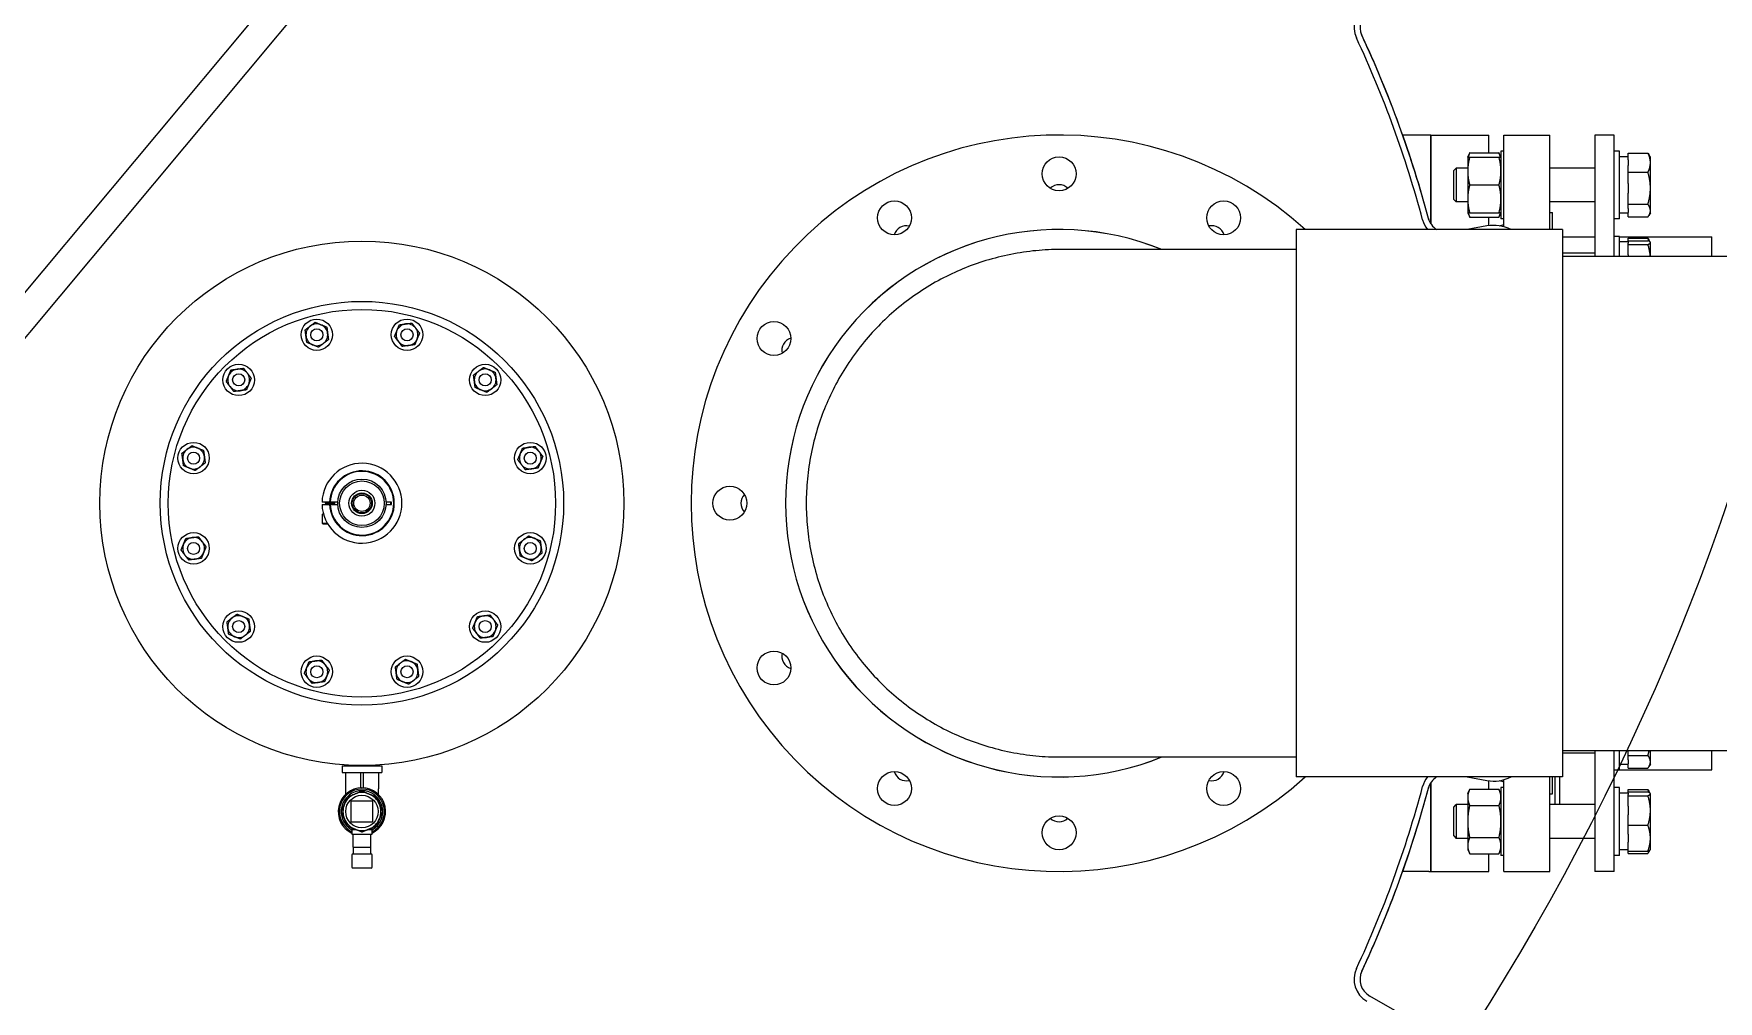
# Model space of a CAD drawing. Header units: inches. Extents: x 20 to 536, y 6 to 344.
# Drawn here: x 104.54 to 148.03, y 233.08 to 258.05 of the extents above; entities that cross this region are included whole.
import ezdxf

# ---------------------------------------------------------------- set-up
doc = ezdxf.new("R2010")
doc.units = ezdxf.units.IN
doc.header["$LTSCALE"] = 16
doc.header["$MEASUREMENT"] = 0
doc.layers.add('Visible', color=7, linetype='Continuous', lineweight=18)

msp = doc.modelspace()

# ---------------------------------------------------------------- linework, layer by layer
at = {"layer": 'Visible', "linetype": 'Continuous', "lineweight": 18}
for p, q in [((97.71818, 243.48221), (112.78875, 261.51351)), ((113.36422, 261.03254), (98.29365, 243.00123)), ((140.61254, 255.43245), (139.88401, 255.43245)), ((140.61254, 253.13866), (140.61254, 255.43245)), ((140.61254, 255.43245), (142.11254, 255.43245)), ((140.61254, 255.43245), (140.61254, 253.13866)), ((142.11254, 254.97305), (142.11254, 255.43245)), ((141.56291, 254.86182), (141.61478, 254.97305)), ((141.61478, 254.97305), (142.37005, 254.97305)), ((142.42191, 254.86182), (142.37005, 254.97305)), ((142.42191, 255.01782), (142.42191, 253.26782)), ((142.49754, 255.01782), (142.42191, 255.01782)), ((145.48316, 255.01782), (145.34254, 255.01782)), ((145.48316, 253.26782), (145.48316, 255.01782)), ((145.70216, 254.7941), (145.70216, 254.96722)), ((145.70216, 254.96722), (146.21609, 254.96722)), ((146.28029, 254.86157), (146.24318, 254.92583)), ((141.20216, 254.51417), (141.26832, 254.58032)), ((141.20216, 253.77147), (141.20216, 254.51417)), ((141.26832, 254.58032), (141.26832, 253.70532)), ((141.56291, 254.58032), (141.26832, 254.58032)), ((141.56291, 254.86182), (141.56291, 254.50232)), ((141.56291, 254.50232), (141.56291, 253.78332)), ((141.61478, 254.86182), (142.37005, 254.86182)), ((144.84254, 254.58032), (143.68754, 254.58032)), ((145.70216, 254.87232), (145.48316, 254.87232)), ((145.70216, 254.7941), (145.70216, 254.64522)), ((145.70216, 254.4721), (145.70216, 254.64522)), ((145.70216, 254.18384), (145.70216, 254.4721)), ((145.70216, 254.4721), (146.21609, 254.4721)), ((146.28029, 254.71966), (146.28029, 254.86157)), ((146.28029, 254.0599), (146.28029, 254.71966)), ((141.61478, 254.14282), (142.37005, 254.14282)), ((145.70216, 254.18384), (145.70216, 253.93596)), ((146.28029, 253.48306), (146.28029, 254.0599)), ((141.20216, 253.77147), (141.26832, 253.70532)), ((141.56291, 253.70532), (141.26832, 253.70532)), ((141.56291, 253.78332), (141.56291, 253.42382)), ((144.84254, 253.70532), (143.68754, 253.70532)), ((145.70216, 253.6477), (145.70216, 253.93596)), ((145.70216, 253.53256), (145.70216, 253.6477)), ((145.70216, 253.6477), (146.21609, 253.6477)), ((141.56291, 253.42382), (141.61478, 253.31259)), ((141.61478, 253.42382), (142.37005, 253.42382)), ((141.61478, 253.31259), (142.37005, 253.31259)), ((142.11254, 253.09299), (142.11254, 253.31259)), ((142.42191, 253.42382), (142.37005, 253.31259)), ((142.49754, 253.26782), (142.42191, 253.26782)), ((145.48316, 253.26782), (145.34254, 253.26782)), ((145.70216, 253.41332), (145.48316, 253.41332)), ((145.70216, 253.53256), (145.70216, 253.43356)), ((145.70216, 253.31842), (145.70216, 253.43356)), ((145.70216, 253.31842), (146.21609, 253.31842)), ((146.28029, 253.42407), (146.24318, 253.35981)), ((146.28029, 253.42407), (146.28029, 253.48306)), ((137.13554, 252.99445), (137.13554, 238.87045)), ((144.01254, 252.99445), (137.13554, 252.99445)), ((142.06003, 253.08516), (141.54559, 252.99445)), ((144.01254, 252.99445), (144.01254, 238.87045)), ((144.01254, 252.80745), (144.84254, 252.80745)), ((145.48316, 252.81786), (145.34254, 252.81786)), ((145.48316, 252.30745), (145.48316, 252.81786)), ((145.48316, 252.80745), (147.86254, 252.80745)), ((145.70216, 252.70468), (145.70216, 252.76726)), ((145.70216, 252.76726), (146.21609, 252.76726)), ((146.2775, 252.66644), (146.24318, 252.72587)), ((147.86254, 252.30745), (147.86254, 252.80745)), ((137.13554, 252.47845), (131.04728, 252.47845)), ((144.01254, 252.30745), (159.76254, 252.30745)), ((145.70216, 252.67236), (145.48316, 252.67236)), ((145.70216, 252.67236), (145.70216, 252.64241)), ((145.70216, 252.34255), (145.70216, 252.30745)), ((112.00676, 245.96339), (111.98175, 245.96339)), ((111.98175, 245.90151), (112.00676, 245.90151)), ((112.17748, 245.96339), (112.00676, 245.96339)), ((112.00676, 245.90151), (112.17748, 245.90151)), ((112.1925, 245.96339), (112.17748, 245.96339)), ((112.17748, 245.90151), (112.1925, 245.90151)), ((112.3883, 245.96339), (112.1925, 245.96339)), ((112.1925, 245.90151), (112.3883, 245.90151)), ((113.77295, 245.96339), (113.63677, 245.96339)), ((113.63677, 245.90151), (113.77295, 245.90151)), ((113.77295, 245.90151), (113.77295, 245.96339)), ((131.04728, 239.38645), (137.13554, 239.38645)), ((144.01254, 239.55745), (159.76254, 239.55745)), ((144.84254, 239.48454), (144.01254, 239.48454)), ((145.48316, 239.04704), (145.48316, 239.55745)), ((145.70216, 239.42692), (145.70216, 239.55745)), ((145.70216, 239.31179), (145.70216, 239.42692)), ((145.70216, 239.42692), (146.21609, 239.42692)), ((145.70216, 239.31179), (145.70216, 239.21278)), ((146.28029, 239.26228), (146.28029, 239.55745)), ((146.28029, 239.20329), (146.28029, 239.26228)), ((147.86254, 239.05745), (147.86254, 239.55745)), ((112.49994, 239.15969), (113.52514, 239.15969)), ((112.49994, 239.15969), (112.49994, 238.98883)), ((112.49994, 238.98883), (112.97317, 238.98883)), ((112.58537, 238.98883), (112.58537, 238.56914)), ((112.59601, 239.15969), (112.59538, 239.18008)), ((112.97317, 238.99034), (112.97317, 238.58983)), ((113.05191, 238.58983), (113.05191, 238.99034)), ((113.05191, 238.98883), (113.52514, 238.98883)), ((113.42906, 239.15969), (113.4297, 239.18008)), ((113.4397, 238.98883), (113.4397, 238.56914)), ((113.52514, 239.15969), (113.52514, 238.98883)), ((144.01254, 238.87045), (137.13554, 238.87045)), ((141.54559, 238.87045), (142.06003, 238.77974)), ((143.81254, 238.87045), (143.81254, 238.15958)), ((143.94254, 238.15958), (143.94254, 238.87045)), ((143.94254, 238.15958), (143.94254, 238.87045)), ((145.48316, 239.04704), (145.34254, 239.04704)), ((145.70216, 239.19254), (145.48316, 239.19254)), ((145.48316, 239.05745), (147.86254, 239.05745)), ((145.70216, 239.09764), (145.70216, 239.21278)), ((145.70216, 239.09764), (146.21609, 239.09764)), ((146.28029, 239.20329), (146.24318, 239.13903)), ((112.58537, 238.56914), (112.58537, 238.41755)), ((113.4397, 238.41755), (113.4397, 238.56914)), ((140.61254, 236.43245), (140.61254, 238.72624)), ((140.61254, 238.72624), (140.61254, 236.43574)), ((141.56291, 238.44108), (141.61478, 238.55231)), ((141.56291, 238.44108), (141.56291, 238.34475)), ((141.61478, 238.55231), (142.37005, 238.55231)), ((142.11254, 238.55231), (142.11254, 238.77191)), ((142.42191, 238.44108), (142.37005, 238.55231)), ((142.42191, 238.59708), (142.42191, 236.84708)), ((142.49754, 238.59708), (142.42191, 238.59708)), ((145.48316, 238.59708), (145.34254, 238.59708)), ((145.48316, 236.84708), (145.48316, 238.59708)), ((145.70216, 238.45158), (145.63841, 238.45158)), ((145.70216, 238.48391), (145.70216, 238.54648)), ((145.70216, 238.54648), (146.21609, 238.54648)), ((145.70216, 238.45158), (145.70216, 238.48391)), ((145.70216, 238.48391), (146.21609, 238.48391)), ((145.70216, 238.45158), (145.70216, 238.42164)), ((145.70216, 238.38816), (145.70216, 238.42164)), ((145.70216, 238.12178), (145.70216, 238.38816)), ((145.70216, 238.38816), (146.21609, 238.38816)), ((146.2775, 238.44566), (146.24318, 238.50509)), ((146.28029, 238.44083), (146.2775, 238.44566)), ((146.28029, 238.43603), (146.28029, 238.44083)), ((146.28029, 238.00724), (146.28029, 238.43603)), ((112.73695, 237.703), (112.73695, 238.25418)), ((112.73695, 238.25418), (113.28813, 238.25418)), ((113.28813, 238.25418), (113.28813, 237.703)), ((141.20216, 238.09343), (141.26832, 238.15958)), ((141.20216, 237.35073), (141.20216, 238.09343)), ((141.26832, 238.15958), (141.26832, 237.28458)), ((141.56291, 238.15958), (141.26832, 238.15958)), ((141.56291, 238.34475), (141.56291, 237.72208)), ((141.61478, 238.1372), (142.37005, 238.1372)), ((144.84254, 238.15958), (143.68754, 238.15958)), ((145.70216, 238.12178), (145.70216, 237.89271)), ((146.28029, 237.29329), (146.28029, 238.00724)), ((113.28813, 237.703), (112.73695, 237.703)), ((112.75241, 237.55597), (112.75241, 237.51309)), ((112.75241, 237.51309), (112.75241, 237.39672)), ((112.75241, 237.51309), (112.85592, 237.51309)), ((113.16915, 237.51309), (113.27267, 237.51309)), ((113.27267, 237.51309), (113.27267, 237.55597)), ((113.27267, 237.39672), (113.27267, 237.51309)), ((141.56291, 237.72208), (141.56291, 237.09941)), ((145.70216, 237.62633), (145.70216, 237.89271)), ((145.70216, 237.39343), (145.70216, 237.62633)), ((145.70216, 237.62633), (146.21609, 237.62633)), ((112.75241, 237.39672), (113.27267, 237.39672)), ((112.78634, 237.06418), (112.78634, 237.39672)), ((112.78634, 237.06418), (113.23874, 237.06418)), ((112.78634, 237.06418), (112.78634, 236.88349)), ((113.23874, 237.06418), (113.23874, 237.39672)), ((113.23874, 236.88349), (113.23874, 237.06418)), ((141.20216, 237.35073), (141.26832, 237.28458)), ((141.56291, 237.28458), (141.26832, 237.28458)), ((141.56291, 237.09941), (141.56291, 237.00308)), ((141.61478, 237.30697), (142.37005, 237.30697)), ((144.84254, 237.28458), (143.68754, 237.28458)), ((145.70216, 237.39343), (145.70216, 237.19315)), ((145.70216, 236.96026), (145.70216, 237.19315)), ((146.28029, 237.00333), (146.28029, 237.29329)), ((112.75241, 236.86261), (112.75241, 236.62232)), ((112.75241, 236.62232), (112.75241, 236.54044)), ((113.25179, 236.88349), (112.77329, 236.88349)), ((113.27267, 236.62232), (113.27267, 236.86261)), ((113.27267, 236.54044), (113.27267, 236.62232)), ((141.56291, 237.00308), (141.61478, 236.89185)), ((141.61478, 236.89185), (142.37005, 236.89185)), ((142.11254, 236.43245), (142.11254, 236.89185)), ((142.42191, 237.00308), (142.37005, 236.89185)), ((142.49754, 236.84708), (142.42191, 236.84708)), ((145.48316, 236.84708), (145.34254, 236.84708)), ((145.70216, 236.99258), (145.48316, 236.99258)), ((145.70216, 236.89768), (145.70216, 236.96026)), ((145.70216, 236.96026), (146.21609, 236.96026)), ((145.70216, 236.89768), (146.21609, 236.89768)), ((146.2775, 236.9985), (146.24318, 236.93907)), ((146.28029, 237.00333), (146.2775, 236.9985)), ((113.25179, 236.51956), (112.77329, 236.51956)), ((140.56254, 236.43245), (139.88401, 236.43245)), ((140.56254, 236.43574), (140.56254, 236.43245)), ((140.56254, 236.43574), (140.61254, 236.43574)), ((140.61254, 236.43245), (142.11254, 236.43245)), ((139.86188, 232.74038), (139.03378, 233.21848))]:
    msp.add_line(p, q, dxfattribs=at)
at = {"layer": 'Visible'}
for p, q in [((142.49754, 253.06492), (142.49754, 255.43245)), ((142.49754, 255.43245), (143.68754, 255.43245)), ((143.68754, 252.99445), (143.68754, 255.43245)), ((144.84254, 255.43245), (144.84254, 252.30745)), ((145.34254, 255.43245), (144.84254, 255.43245)), ((145.34254, 252.30745), (145.34254, 255.43245)), ((143.68754, 253.43245), (143.75004, 253.43245)), ((143.75004, 252.99445), (143.75004, 253.43245)), ((142.38442, 253.08893), (142.49754, 253.12245)), ((144.84254, 252.38036), (144.01254, 252.38036)), ((145.70216, 252.67236), (145.70216, 252.70468)), ((145.70216, 252.70468), (146.21609, 252.70468)), ((145.70216, 252.60893), (145.70216, 252.64241)), ((145.70216, 252.34255), (145.70216, 252.60893)), ((145.70216, 252.60893), (146.21609, 252.60893)), ((146.28029, 252.66161), (146.2775, 252.66644)), ((146.28029, 252.65681), (146.28029, 252.66161)), ((146.28029, 252.30745), (146.28029, 252.65681)), ((112.05941, 245.95062), (112.05941, 245.95508)), ((112.05941, 245.91491), (112.05941, 245.91937)), ((112.08261, 245.93302), (112.08261, 245.93723)), ((112.28622, 245.95062), (112.28622, 245.95483)), ((112.28622, 245.91491), (112.28622, 245.91912)), ((112.30941, 245.93276), (112.30941, 245.93723)), ((112.02029, 245.65151), (111.99691, 245.65151)), ((111.99691, 245.41151), (111.99691, 245.65151)), ((112.12254, 245.41151), (111.99691, 245.41151)), ((112.00691, 245.40151), (111.99691, 245.41151)), ((112.00691, 245.40151), (112.12847, 245.40151)), ((144.84254, 239.55745), (144.84254, 236.43245)), ((145.34254, 236.43245), (145.34254, 239.55745)), ((142.49754, 236.43245), (142.49754, 238.79999)), ((143.68754, 236.43245), (143.68754, 238.87045)), ((143.75004, 238.43245), (143.75004, 238.87045)), ((142.38442, 238.77597), (142.49754, 238.74245)), ((143.68754, 238.43245), (143.75004, 238.43245)), ((142.49754, 236.43245), (143.68754, 236.43245)), ((145.34254, 236.43245), (144.84254, 236.43245))]:
    msp.add_line(p, q, dxfattribs=at)
at = {"layer": 'Visible', "linetype": 'Continuous', "lineweight": 18}
for centre, radius in [((88.65397, 266.37172), 63), ((131.01254, 254.43245), 0.4375), ((126.76254, 253.29367), 0.4375), ((135.26254, 253.29367), 0.4375), ((113.01254, 245.93245), 6.76524), ((113.01254, 245.93245), 5.20759), ((113.01254, 245.93245), 5), ((111.84785, 250.27912), 0.406), ((114.17722, 250.27912), 0.406), ((123.65132, 250.18245), 0.4375), ((111.84785, 250.27912), 0.15625), ((114.17722, 250.27912), 0.15625), ((109.83056, 249.11443), 0.406), ((109.83056, 249.11443), 0.15625), ((116.19452, 249.11443), 0.406), ((116.19452, 249.11443), 0.15625), ((108.66587, 247.09714), 0.406), ((117.3592, 247.09714), 0.406), ((108.66587, 247.09714), 0.15625), ((117.3592, 247.09714), 0.15625), ((122.51254, 245.93245), 0.4375), ((108.66587, 244.76777), 0.406), ((108.66587, 244.76777), 0.15625), ((117.3592, 244.76777), 0.406), ((117.3592, 244.76777), 0.15625), ((109.83056, 242.75047), 0.406), ((116.19452, 242.75047), 0.406), ((109.83056, 242.75047), 0.15625), ((116.19452, 242.75047), 0.15625), ((111.84785, 241.58578), 0.406), ((114.17722, 241.58578), 0.406), ((123.65132, 241.68245), 0.4375), ((111.84785, 241.58578), 0.15625), ((114.17722, 241.58578), 0.15625), ((126.76254, 238.57123), 0.4375), ((135.26254, 238.57123), 0.4375), ((113.01254, 237.97859), 0.41865), ((131.01254, 237.43245), 0.4375)]:
    msp.add_circle(centre, radius, dxfattribs=at)
at = {"layer": 'Visible'}
for radius in [0.625, 0.575, 0.335, 0.26562, 0.25, 0.21094]:
    msp.add_circle((113.01254, 245.93245), radius, dxfattribs=at)
at = {"layer": 'Visible', "linetype": 'Continuous', "lineweight": 18}
for centre, radius, start, end in [((139.28378, 258.21341), 0.655, 120, 205.05457), ((139.28378, 258.21341), 0.5, 120, 205.05457), ((113.01254, 245.93245), 28.345, 14.94543, 25.05457), ((113.01254, 245.93245), 28.50133, 14.872782, 25.127218), ((113.01254, 245.93245), 28.5, 14.94543, 25.05457), ((131.01254, 245.93245), 9.5, 48.019149, 311.980851), ((131.01254, 253.80775), 0.34045, 47.728402, 132.271598), ((141.03152, 253.41152), 0.655, 194.94543, 219.549707), ((141.03152, 253.41152), 0.5, 194.94543, 236.526302), ((131.01254, 245.93245), 7.063, 67.941615, 292.058385), ((131.01254, 245.93245), 7.062, 67.961645, 292.038355), ((127.07534, 252.75185), 0.34045, 77.865466, 162.131746), ((134.94994, 252.75275), 0.34045, 17.71143, 102.240592), ((142.23368, 252.10035), 1, 63.392735, 100), ((111.84785, 250.27912), 0.2815, 67.5, 127.5), ((111.84785, 250.27912), 0.2815, 7.5, 67.5), ((114.17722, 250.27912), 0.2815, 97.5, 157.5), ((114.17722, 250.27912), 0.2815, 37.5, 97.5), ((111.84785, 250.27912), 0.2815, 127.5, 187.5), ((111.84785, 250.27912), 0.2815, 187.5, 247.5), ((111.84785, 250.27912), 0.2815, 307.5, 7.5), ((114.17722, 250.27912), 0.2815, 157.5, 217.5), ((114.17722, 250.27912), 0.2815, 217.5, 277.5), ((114.17722, 250.27912), 0.2815, 277.5, 337.5), ((114.17722, 250.27912), 0.2815, 337.5, 37.5), ((124.19224, 249.86985), 0.34045, 107.71143, 192.240592), ((111.84785, 250.27912), 0.2815, 247.5, 307.5), ((109.83056, 249.11443), 0.2815, 97.5, 157.5), ((109.83056, 249.11443), 0.2815, 37.5, 97.5), ((109.83056, 249.11443), 0.2815, 337.5, 37.5), ((116.19452, 249.11443), 0.2815, 127.5, 187.5), ((116.19452, 249.11443), 0.2815, 67.5, 127.5), ((116.19452, 249.11443), 0.2815, 7.5, 67.5), ((109.83056, 249.11443), 0.2815, 157.5, 217.5), ((109.83056, 249.11443), 0.2815, 217.5, 277.5), ((109.83056, 249.11443), 0.2815, 277.5, 337.5), ((116.19452, 249.11443), 0.2815, 187.5, 247.5), ((116.19452, 249.11443), 0.2815, 247.5, 307.5), ((116.19452, 249.11443), 0.2815, 307.5, 7.5), ((108.66587, 247.09714), 0.2815, 127.5, 187.5), ((108.66587, 247.09714), 0.2815, 187.5, 247.5), ((108.66587, 247.09714), 0.2815, 67.5, 127.5), ((108.66587, 247.09714), 0.2815, 7.5, 67.5), ((108.66587, 247.09714), 0.2815, 307.5, 7.5), ((117.3592, 247.09714), 0.2815, 157.5, 217.5), ((117.3592, 247.09714), 0.2815, 97.5, 157.5), ((117.3592, 247.09714), 0.2815, 37.5, 97.5), ((117.3592, 247.09714), 0.2815, 337.5, 37.5), ((108.66587, 247.09714), 0.2815, 247.5, 307.5), ((113.01254, 245.93245), 1.03125, 181.719131, 178.280869), ((113.01278, 245.93245), 0.83586, 182.121153, 177.878847), ((113.01278, 245.93245), 0.82086, 182.159932, 177.840068), ((117.3592, 247.09714), 0.2815, 217.5, 277.5), ((117.3592, 247.09714), 0.2815, 277.5, 337.5), ((113.01254, 245.93245), 0.75025, 357.636667, 2.363333), ((123.13994, 245.93245), 0.34045, 138.132807, 221.867193), ((108.66587, 244.76777), 0.2815, 97.5, 157.5), ((108.66587, 244.76777), 0.2815, 37.5, 97.5), ((108.66587, 244.76777), 0.2815, 337.5, 37.5), ((117.3592, 244.76777), 0.2815, 127.5, 187.5), ((117.3592, 244.76777), 0.2815, 67.5, 127.5), ((117.3592, 244.76777), 0.2815, 7.5, 67.5), ((108.66587, 244.76777), 0.2815, 157.5, 217.5), ((108.66587, 244.76777), 0.2815, 217.5, 277.5), ((108.66587, 244.76777), 0.2815, 277.5, 337.5), ((117.3592, 244.76777), 0.2815, 187.5, 247.5), ((117.3592, 244.76777), 0.2815, 247.5, 307.5), ((117.3592, 244.76777), 0.2815, 307.5, 7.5), ((109.83056, 242.75047), 0.2815, 127.5, 187.5), ((109.83056, 242.75047), 0.2815, 187.5, 247.5), ((109.83056, 242.75047), 0.2815, 67.5, 127.5), ((109.83056, 242.75047), 0.2815, 7.5, 67.5), ((109.83056, 242.75047), 0.2815, 307.5, 7.5), ((116.19452, 242.75047), 0.2815, 157.5, 217.5), ((116.19452, 242.75047), 0.2815, 97.5, 157.5), ((116.19452, 242.75047), 0.2815, 37.5, 97.5), ((116.19452, 242.75047), 0.2815, 337.5, 37.5), ((109.83056, 242.75047), 0.2815, 247.5, 307.5), ((116.19452, 242.75047), 0.2815, 217.5, 277.5), ((116.19452, 242.75047), 0.2815, 277.5, 337.5), ((111.84785, 241.58578), 0.2815, 97.5, 157.5), ((111.84785, 241.58578), 0.2815, 37.5, 97.5), ((114.17722, 241.58578), 0.2815, 67.5, 127.5), ((114.17722, 241.58578), 0.2815, 7.5, 67.5), ((124.19314, 241.99525), 0.34045, 167.865466, 252.131746), ((111.84785, 241.58578), 0.2815, 157.5, 217.5), ((111.84785, 241.58578), 0.2815, 217.5, 277.5), ((111.84785, 241.58578), 0.2815, 277.5, 337.5), ((111.84785, 241.58578), 0.2815, 337.5, 37.5), ((114.17722, 241.58578), 0.2815, 127.5, 187.5), ((114.17722, 241.58578), 0.2815, 187.5, 247.5), ((114.17722, 241.58578), 0.2815, 307.5, 7.5), ((114.17722, 241.58578), 0.2815, 247.5, 307.5), ((113.01254, 239.50143), 0.5126, 265.595064, 274.404936), ((127.07514, 239.11215), 0.34045, 197.71143, 282.240592), ((134.94974, 239.11305), 0.34045, 257.865466, 342.131746), ((141.03152, 238.45338), 0.655, 140.450293, 165.05457), ((141.03152, 238.45338), 0.5, 123.473698, 165.05457), ((142.23368, 239.76455), 1, 260, 296.607265), ((113.01254, 237.97859), 0.6125, 295.131805, 244.868195), ((113.01254, 237.97859), 0.58187, 296.554878, 243.445122), ((113.01254, 237.97859), 0.53823, 298.901314, 241.098686), ((113.01254, 237.97859), 0.49, 112.5, 157.5), ((113.01254, 237.97859), 0.49, 67.5, 112.5), ((113.01254, 237.97859), 0.49, 22.5, 67.5), ((113.01254, 245.93245), 28.345, 334.94543, 345.05457), ((113.01254, 245.93245), 28.50133, 334.872782, 345.127218), ((113.01254, 245.93245), 28.5, 334.94543, 345.05457), ((113.01254, 237.97859), 0.49, 157.5, 202.5), ((113.01254, 237.97859), 0.49, 337.5, 22.5), ((113.01254, 237.97859), 0.49, 202.5, 247.5), ((113.01254, 237.97859), 0.49, 247.5, 292.5), ((113.01254, 237.97859), 0.49, 292.5, 337.5), ((131.01254, 238.05715), 0.34045, 227.728402, 312.271598), ((112.77329, 236.86261), 0.02088, 90, 180), ((113.25179, 236.86261), 0.02088, 0, 90), ((112.77329, 236.54044), 0.02088, 180, 270), ((113.25179, 236.54044), 0.02088, 270, 0), ((139.28378, 233.65149), 0.655, 154.94543, 240), ((139.28378, 233.65149), 0.5, 154.94543, 240)]:
    msp.add_arc(centre, radius, start, end, dxfattribs=at)
at = {"layer": 'Visible'}
msp.add_arc((113.01254, 245.93245), 0.74325, 357.614396, 2.385604, dxfattribs=at)
at = {"layer": 'Visible', "linetype": 'Continuous', "lineweight": 18}
msp.add_ellipse((145.63841, 237.72208), major_axis=(-4.1372, 0), ratio=0.17632698, start_param=4.71238898, end_param=4.7499235, dxfattribs=at)
for points, weights in [([(141.61478, 254.97305), (141.58743, 254.9144), (141.57474, 254.86182)], [1, 1.01965956375, 1.01895290532]), ([(142.41009, 254.86182), (142.39739, 254.9144), (142.37005, 254.97305)], [1.01895290532, 1.01965956375, 1]), ([(146.28029, 254.71966), (146.28029, 254.83455), (146.21609, 254.96722)], [1, 1.04314139574, 1.01001874936]), ([(146.21609, 254.96722), (146.23159, 254.94592), (146.24318, 254.92583)], [1.01001874936, 1.01781913732, 1.0213898973]), ([(141.56291, 254.86182), (141.56291, 254.86182), (141.61478, 254.86182)], [1, 1.0379548493, 1]), ([(141.61478, 254.86182), (141.56291, 254.66916), (141.56291, 254.50232)], [1, 1.0379548493, 1]), ([(141.56291, 254.50232), (141.56291, 254.33548), (141.61478, 254.14282)], [1, 1.0379548493, 1]), ([(142.42191, 254.50232), (142.42191, 254.66916), (142.37005, 254.86182)], [1, 1.0379548493, 1]), ([(142.37005, 254.86182), (142.42191, 254.86182), (142.42191, 254.86182)], [1, 1.0379548493, 1]), ([(142.37005, 254.14282), (142.42191, 254.33548), (142.42191, 254.50232)], [1, 1.0379548493, 1]), ([(146.21609, 254.4721), (146.28029, 254.60476), (146.28029, 254.71966)], [1.01001874936, 1.04314139574, 1]), ([(146.28029, 254.0599), (146.28029, 254.2512), (146.21609, 254.4721)], [1, 1.04314139574, 1.01001874936]), ([(141.61478, 254.14282), (141.56291, 253.95016), (141.56291, 253.78332)], [1, 1.0379548493, 1]), ([(142.42191, 253.78332), (142.42191, 253.95016), (142.37005, 254.14282)], [1, 1.0379548493, 1]), ([(146.21609, 253.6477), (146.28029, 253.86859), (146.28029, 254.0599)], [1.01001874936, 1.04314139574, 1]), ([(141.56291, 253.78332), (141.56291, 253.61648), (141.61478, 253.42382)], [1, 1.0379548493, 1]), ([(142.37005, 253.42382), (142.42191, 253.61648), (142.42191, 253.78332)], [1, 1.0379548493, 1]), ([(146.28029, 253.48306), (146.28029, 253.55947), (146.21609, 253.6477)], [1, 1.04314139574, 1.01001874936]), ([(141.61478, 253.42382), (141.56291, 253.42382), (141.56291, 253.42382)], [1, 1.0379548493, 1]), ([(141.57474, 253.42382), (141.58743, 253.37124), (141.61478, 253.31259)], [1.01895290532, 1.01965956375, 1]), ([(142.42191, 253.42382), (142.42191, 253.42382), (142.37005, 253.42382)], [1, 1.0379548493, 1]), ([(142.37005, 253.31259), (142.39739, 253.37124), (142.41009, 253.42382)], [1, 1.01965956375, 1.01895290532]), ([(146.21609, 253.31842), (146.28029, 253.40665), (146.28029, 253.48306)], [1.01001874936, 1.04314139574, 1]), ([(146.24887, 252.68968), (146.23552, 252.7271), (146.21609, 252.76726)], [1.02294437303, 1.01982143166, 1.01001874936]), ([(146.21609, 252.76726), (146.23159, 252.74596), (146.24318, 252.72587)], [1.01001874936, 1.01781913732, 1.0213898973]), ([(111.67649, 250.50245), (111.73633, 250.54836), (111.80542, 250.60138)], [1, 1.0379548493, 1]), ([(111.80542, 250.60138), (111.88589, 250.56805), (111.95558, 250.53919)], [1, 1.0379548493, 1]), ([(111.95558, 250.53919), (112.02526, 250.51032), (112.10573, 250.47699)], [1, 1.0379548493, 1]), ([(113.91715, 250.38684), (113.94602, 250.45653), (113.97935, 250.537)], [1, 1.0379548493, 1]), ([(113.97935, 250.537), (114.0657, 250.54836), (114.14048, 250.55821)], [1, 1.0379548493, 1]), ([(114.14048, 250.55821), (114.21526, 250.56805), (114.30161, 250.57942)], [1, 1.0379548493, 1]), ([(114.30161, 250.57942), (114.35463, 250.51032), (114.40055, 250.45048)], [1, 1.0379548493, 1]), ([(111.54755, 250.40351), (111.61664, 250.45653), (111.67649, 250.50245)], [1, 1.0379548493, 1]), ([(111.56876, 250.24237), (111.55891, 250.31716), (111.54755, 250.40351)], [1, 1.0379548493, 1]), ([(111.58997, 250.08124), (111.57861, 250.16759), (111.56876, 250.24237)], [1, 1.0379548493, 1]), ([(112.14816, 250.15473), (112.07906, 250.10171), (112.01922, 250.05579)], [1, 1.0379548493, 1]), ([(112.10573, 250.47699), (112.1171, 250.39064), (112.12694, 250.31586)], [1, 1.0379548493, 1]), ([(112.12694, 250.31586), (112.13679, 250.24108), (112.14816, 250.15473)], [1, 1.0379548493, 1]), ([(113.85496, 250.23669), (113.88829, 250.31716), (113.91715, 250.38684)], [1, 1.0379548493, 1]), ([(113.95389, 250.10775), (113.90798, 250.16759), (113.85496, 250.23669)], [1, 1.0379548493, 1]), ([(114.05283, 249.97881), (113.99981, 250.04791), (113.95389, 250.10775)], [1, 1.0379548493, 1]), ([(114.4373, 250.17139), (114.40843, 250.10171), (114.3751, 250.02124)], [1, 1.0379548493, 1]), ([(114.40055, 250.45048), (114.44647, 250.39064), (114.49949, 250.32154)], [1, 1.0379548493, 1]), ([(114.49949, 250.32154), (114.46616, 250.24108), (114.4373, 250.17139)], [1, 1.0379548493, 1]), ([(111.74013, 250.01905), (111.67044, 250.04791), (111.58997, 250.08124)], [1, 1.0379548493, 1]), ([(111.89028, 249.95685), (111.80981, 249.99018), (111.74013, 250.01905)], [1, 1.0379548493, 1]), ([(112.01922, 250.05579), (111.95938, 250.00987), (111.89028, 249.95685)], [1, 1.0379548493, 1]), ([(114.21397, 250.00003), (114.13918, 249.99018), (114.05283, 249.97881)], [1, 1.0379548493, 1]), ([(114.3751, 250.02124), (114.28875, 250.00987), (114.21397, 250.00003)], [1, 1.0379548493, 1]), ([(109.57048, 249.22216), (109.59935, 249.29184), (109.63268, 249.37231)], [1, 1.0379548493, 1]), ([(109.63268, 249.37231), (109.71903, 249.38368), (109.79381, 249.39352)], [1, 1.0379548493, 1]), ([(109.79381, 249.39352), (109.8686, 249.40337), (109.95495, 249.41474)], [1, 1.0379548493, 1]), ([(109.95495, 249.41474), (110.00797, 249.34564), (110.05389, 249.2858)], [1, 1.0379548493, 1]), ([(110.05389, 249.2858), (110.0998, 249.22596), (110.15282, 249.15686)], [1, 1.0379548493, 1]), ([(115.89421, 249.23882), (115.96331, 249.29184), (116.02315, 249.33776)], [1, 1.0379548493, 1]), ([(115.91543, 249.07769), (115.90558, 249.15247), (115.89421, 249.23882)], [1, 1.0379548493, 1]), ([(116.02315, 249.33776), (116.08299, 249.38368), (116.15209, 249.4367)], [1, 1.0379548493, 1]), ([(116.15209, 249.4367), (116.23256, 249.40337), (116.30224, 249.3745)], [1, 1.0379548493, 1]), ([(116.30224, 249.3745), (116.37193, 249.34564), (116.4524, 249.31231)], [1, 1.0379548493, 1]), ([(116.4524, 249.31231), (116.46376, 249.22596), (116.47361, 249.15117)], [1, 1.0379548493, 1]), ([(109.50829, 249.072), (109.54162, 249.15247), (109.57048, 249.22216)], [1, 1.0379548493, 1]), ([(109.60723, 248.94307), (109.56131, 249.00291), (109.50829, 249.072)], [1, 1.0379548493, 1]), ([(109.70617, 248.81413), (109.65315, 248.88322), (109.60723, 248.94307)], [1, 1.0379548493, 1]), ([(109.8673, 248.83534), (109.79252, 248.82549), (109.70617, 248.81413)], [1, 1.0379548493, 1]), ([(110.02843, 248.85655), (109.94208, 248.84518), (109.8673, 248.83534)], [1, 1.0379548493, 1]), ([(110.09063, 249.00671), (110.06176, 248.93702), (110.02843, 248.85655)], [1, 1.0379548493, 1]), ([(110.15282, 249.15686), (110.11949, 249.07639), (110.09063, 249.00671)], [1, 1.0379548493, 1]), ([(115.93664, 248.91655), (115.92527, 249.00291), (115.91543, 249.07769)], [1, 1.0379548493, 1]), ([(116.08679, 248.85436), (116.01711, 248.88322), (115.93664, 248.91655)], [1, 1.0379548493, 1]), ([(116.23695, 248.79216), (116.15648, 248.82549), (116.08679, 248.85436)], [1, 1.0379548493, 1]), ([(116.36588, 248.8911), (116.30604, 248.84518), (116.23695, 248.79216)], [1, 1.0379548493, 1]), ([(116.49482, 248.99004), (116.42572, 248.93702), (116.36588, 248.8911)], [1, 1.0379548493, 1]), ([(116.47361, 249.15117), (116.48345, 249.07639), (116.49482, 248.99004)], [1, 1.0379548493, 1]), ([(108.36557, 247.22153), (108.43466, 247.27455), (108.4945, 247.32047)], [1, 1.0379548493, 1]), ([(108.38678, 247.06039), (108.37693, 247.13518), (108.36557, 247.22153)], [1, 1.0379548493, 1]), ([(108.40799, 246.89926), (108.39662, 246.98561), (108.38678, 247.06039)], [1, 1.0379548493, 1]), ([(108.4945, 247.32047), (108.55435, 247.36638), (108.62344, 247.4194)], [1, 1.0379548493, 1]), ([(108.62344, 247.4194), (108.70391, 247.38607), (108.7736, 247.35721)], [1, 1.0379548493, 1]), ([(108.7736, 247.35721), (108.84328, 247.32834), (108.92375, 247.29501)], [1, 1.0379548493, 1]), ([(108.92375, 247.29501), (108.93512, 247.20866), (108.94496, 247.13388)], [1, 1.0379548493, 1]), ([(108.94496, 247.13388), (108.95481, 247.0591), (108.96618, 246.97275)], [1, 1.0379548493, 1]), ([(117.03694, 247.05471), (117.07027, 247.13518), (117.09913, 247.20486)], [1, 1.0379548493, 1]), ([(117.09913, 247.20486), (117.128, 247.27455), (117.16133, 247.35501)], [1, 1.0379548493, 1]), ([(117.16133, 247.35501), (117.24768, 247.36638), (117.32246, 247.37623)], [1, 1.0379548493, 1]), ([(117.32246, 247.37623), (117.39724, 247.38607), (117.48359, 247.39744)], [1, 1.0379548493, 1]), ([(117.48359, 247.39744), (117.53661, 247.32834), (117.58253, 247.2685)], [1, 1.0379548493, 1]), ([(117.58253, 247.2685), (117.62845, 247.20866), (117.68147, 247.13956)], [1, 1.0379548493, 1]), ([(117.68147, 247.13956), (117.64814, 247.0591), (117.61928, 246.98941)], [1, 1.0379548493, 1]), ([(108.55815, 246.83706), (108.48846, 246.86593), (108.40799, 246.89926)], [1, 1.0379548493, 1]), ([(108.7083, 246.77487), (108.62783, 246.8082), (108.55815, 246.83706)], [1, 1.0379548493, 1]), ([(108.83724, 246.87381), (108.7774, 246.82789), (108.7083, 246.77487)], [1, 1.0379548493, 1]), ([(108.96618, 246.97275), (108.89708, 246.91973), (108.83724, 246.87381)], [1, 1.0379548493, 1]), ([(117.13587, 246.92577), (117.08996, 246.98561), (117.03694, 247.05471)], [1, 1.0379548493, 1]), ([(117.23481, 246.79683), (117.18179, 246.86593), (117.13587, 246.92577)], [1, 1.0379548493, 1]), ([(117.39595, 246.81804), (117.32116, 246.8082), (117.23481, 246.79683)], [1, 1.0379548493, 1]), ([(117.55708, 246.83926), (117.47073, 246.82789), (117.39595, 246.81804)], [1, 1.0379548493, 1]), ([(117.61928, 246.98941), (117.59041, 246.91973), (117.55708, 246.83926)], [1, 1.0379548493, 1]), ([(108.4058, 244.87549), (108.43466, 244.94518), (108.46799, 245.02564)], [1, 1.0379548493, 1]), ([(108.46799, 245.02564), (108.55435, 245.03701), (108.62913, 245.04686)], [1, 1.0379548493, 1]), ([(108.62913, 245.04686), (108.70391, 245.0567), (108.79026, 245.06807)], [1, 1.0379548493, 1]), ([(108.79026, 245.06807), (108.84328, 244.99897), (108.8892, 244.93913)], [1, 1.0379548493, 1]), ([(108.8892, 244.93913), (108.93512, 244.87929), (108.98814, 244.81019)], [1, 1.0379548493, 1]), ([(117.0589, 244.89216), (117.128, 244.94518), (117.18784, 244.99109)], [1, 1.0379548493, 1]), ([(117.08011, 244.73102), (117.07027, 244.8058), (117.0589, 244.89216)], [1, 1.0379548493, 1]), ([(117.18784, 244.99109), (117.24768, 245.03701), (117.31678, 245.09003)], [1, 1.0379548493, 1]), ([(117.31678, 245.09003), (117.39724, 245.0567), (117.46693, 245.02784)], [1, 1.0379548493, 1]), ([(117.46693, 245.02784), (117.53661, 244.99897), (117.61708, 244.96564)], [1, 1.0379548493, 1]), ([(117.61708, 244.96564), (117.62845, 244.87929), (117.6383, 244.80451)], [1, 1.0379548493, 1]), ([(108.3436, 244.72534), (108.37693, 244.8058), (108.4058, 244.87549)], [1, 1.0379548493, 1]), ([(108.44254, 244.5964), (108.39662, 244.65624), (108.3436, 244.72534)], [1, 1.0379548493, 1]), ([(108.54148, 244.46746), (108.48846, 244.53656), (108.44254, 244.5964)], [1, 1.0379548493, 1]), ([(108.70261, 244.48867), (108.62783, 244.47883), (108.54148, 244.46746)], [1, 1.0379548493, 1]), ([(108.86375, 244.50989), (108.7774, 244.49852), (108.70261, 244.48867)], [1, 1.0379548493, 1]), ([(108.92594, 244.66004), (108.89708, 244.59035), (108.86375, 244.50989)], [1, 1.0379548493, 1]), ([(108.98814, 244.81019), (108.95481, 244.72973), (108.92594, 244.66004)], [1, 1.0379548493, 1]), ([(117.10133, 244.56989), (117.08996, 244.65624), (117.08011, 244.73102)], [1, 1.0379548493, 1]), ([(117.25148, 244.50769), (117.18179, 244.53656), (117.10133, 244.56989)], [1, 1.0379548493, 1]), ([(117.40163, 244.4455), (117.32116, 244.47883), (117.25148, 244.50769)], [1, 1.0379548493, 1]), ([(117.53057, 244.54444), (117.47073, 244.49852), (117.40163, 244.4455)], [1, 1.0379548493, 1]), ([(117.65951, 244.64337), (117.59041, 244.59035), (117.53057, 244.54444)], [1, 1.0379548493, 1]), ([(117.6383, 244.80451), (117.64814, 244.72973), (117.65951, 244.64337)], [1, 1.0379548493, 1]), ([(109.53025, 242.87486), (109.59935, 242.92788), (109.65919, 242.9738)], [1, 1.0379548493, 1]), ([(109.55147, 242.71373), (109.54162, 242.78851), (109.53025, 242.87486)], [1, 1.0379548493, 1]), ([(109.57268, 242.55259), (109.56131, 242.63894), (109.55147, 242.71373)], [1, 1.0379548493, 1]), ([(109.65919, 242.9738), (109.71903, 243.01972), (109.78813, 243.07274)], [1, 1.0379548493, 1]), ([(109.78813, 243.07274), (109.8686, 243.03941), (109.93828, 243.01054)], [1, 1.0379548493, 1]), ([(109.93828, 243.01054), (110.00797, 242.98168), (110.08843, 242.94835)], [1, 1.0379548493, 1]), ([(110.08843, 242.94835), (110.0998, 242.862), (110.10965, 242.78721)], [1, 1.0379548493, 1]), ([(110.10965, 242.78721), (110.11949, 242.71243), (110.13086, 242.62608)], [1, 1.0379548493, 1]), ([(115.87225, 242.70804), (115.90558, 242.78851), (115.93445, 242.8582)], [1, 1.0379548493, 1]), ([(115.97119, 242.5791), (115.92527, 242.63894), (115.87225, 242.70804)], [1, 1.0379548493, 1]), ([(115.93445, 242.8582), (115.96331, 242.92788), (115.99664, 243.00835)], [1, 1.0379548493, 1]), ([(115.99664, 243.00835), (116.08299, 243.01972), (116.15777, 243.02956)], [1, 1.0379548493, 1]), ([(116.15777, 243.02956), (116.23256, 243.03941), (116.31891, 243.05078)], [1, 1.0379548493, 1]), ([(116.31891, 243.05078), (116.37193, 242.98168), (116.41785, 242.92184)], [1, 1.0379548493, 1]), ([(116.41785, 242.92184), (116.46376, 242.862), (116.51679, 242.7929)], [1, 1.0379548493, 1]), ([(116.51679, 242.7929), (116.48345, 242.71243), (116.45459, 242.64274)], [1, 1.0379548493, 1]), ([(109.72283, 242.4904), (109.65315, 242.51926), (109.57268, 242.55259)], [1, 1.0379548493, 1]), ([(109.87298, 242.4282), (109.79252, 242.46153), (109.72283, 242.4904)], [1, 1.0379548493, 1]), ([(110.00192, 242.52714), (109.94208, 242.48122), (109.87298, 242.4282)], [1, 1.0379548493, 1]), ([(110.13086, 242.62608), (110.06176, 242.57306), (110.00192, 242.52714)], [1, 1.0379548493, 1]), ([(116.07013, 242.45017), (116.01711, 242.51926), (115.97119, 242.5791)], [1, 1.0379548493, 1]), ([(116.23126, 242.47138), (116.15648, 242.46153), (116.07013, 242.45017)], [1, 1.0379548493, 1]), ([(116.39239, 242.49259), (116.30604, 242.48122), (116.23126, 242.47138)], [1, 1.0379548493, 1]), ([(116.45459, 242.64274), (116.42572, 242.57306), (116.39239, 242.49259)], [1, 1.0379548493, 1]), ([(111.58778, 241.69351), (111.61664, 241.7632), (111.64997, 241.84366)], [1, 1.0379548493, 1]), ([(111.64997, 241.84366), (111.73633, 241.85503), (111.81111, 241.86488)], [1, 1.0379548493, 1]), ([(111.81111, 241.86488), (111.88589, 241.87472), (111.97224, 241.88609)], [1, 1.0379548493, 1]), ([(111.97224, 241.88609), (112.02526, 241.81699), (112.07118, 241.75715)], [1, 1.0379548493, 1]), ([(114.00586, 241.80911), (114.0657, 241.85503), (114.1348, 241.90805)], [1, 1.0379548493, 1]), ([(114.1348, 241.90805), (114.21526, 241.87472), (114.28495, 241.84586)], [1, 1.0379548493, 1]), ([(114.28495, 241.84586), (114.35463, 241.81699), (114.4351, 241.78366)], [1, 1.0379548493, 1]), ([(111.52558, 241.54336), (111.55891, 241.62382), (111.58778, 241.69351)], [1, 1.0379548493, 1]), ([(111.62452, 241.41442), (111.57861, 241.47426), (111.52558, 241.54336)], [1, 1.0379548493, 1]), ([(111.72346, 241.28548), (111.67044, 241.35458), (111.62452, 241.41442)], [1, 1.0379548493, 1]), ([(112.10792, 241.47806), (112.07906, 241.40837), (112.04573, 241.32791)], [1, 1.0379548493, 1]), ([(112.07118, 241.75715), (112.1171, 241.69731), (112.17012, 241.62821)], [1, 1.0379548493, 1]), ([(112.17012, 241.62821), (112.13679, 241.54775), (112.10792, 241.47806)], [1, 1.0379548493, 1]), ([(113.87692, 241.71018), (113.94602, 241.7632), (114.00586, 241.80911)], [1, 1.0379548493, 1]), ([(113.89813, 241.54904), (113.88829, 241.62382), (113.87692, 241.71018)], [1, 1.0379548493, 1]), ([(113.91934, 241.38791), (113.90798, 241.47426), (113.89813, 241.54904)], [1, 1.0379548493, 1]), ([(114.47753, 241.46139), (114.40843, 241.40837), (114.34859, 241.36246)], [1, 1.0379548493, 1]), ([(114.4351, 241.78366), (114.44647, 241.69731), (114.45631, 241.62253)], [1, 1.0379548493, 1]), ([(114.45631, 241.62253), (114.46616, 241.54775), (114.47753, 241.46139)], [1, 1.0379548493, 1]), ([(111.88459, 241.30669), (111.80981, 241.29685), (111.72346, 241.28548)], [1, 1.0379548493, 1]), ([(112.04573, 241.32791), (111.95938, 241.31654), (111.88459, 241.30669)], [1, 1.0379548493, 1]), ([(114.0695, 241.32571), (113.99981, 241.35458), (113.91934, 241.38791)], [1, 1.0379548493, 1]), ([(114.21965, 241.26352), (114.13918, 241.29685), (114.0695, 241.32571)], [1, 1.0379548493, 1]), ([(114.34859, 241.36246), (114.28875, 241.31654), (114.21965, 241.26352)], [1, 1.0379548493, 1]), ([(146.21609, 239.42692), (146.23574, 239.49452), (146.24916, 239.55745)], [1.01001874936, 1.01992924206, 1.0230122576]), ([(146.28029, 239.26228), (146.28029, 239.33869), (146.21609, 239.42692)], [1, 1.04314139574, 1.01001874936]), ([(146.21609, 239.09764), (146.28029, 239.18587), (146.28029, 239.26228)], [1.01001874936, 1.04314139574, 1]), ([(112.63751, 238.35362), (112.73497, 238.39399), (112.82502, 238.43129)], [1.07162109099, 1.0562990584, 1]), ([(112.82502, 238.43129), (112.91507, 238.46859), (113.01254, 238.50896)], [1, 1.0562990584, 1.07162109099]), ([(113.01254, 238.50896), (113.11, 238.46859), (113.20005, 238.43129)], [1.07162109099, 1.0562990584, 1]), ([(113.20005, 238.43129), (113.2901, 238.39399), (113.38757, 238.35362)], [1, 1.0562990584, 1.07162109099]), ([(141.61478, 238.55231), (141.56291, 238.44108), (141.56291, 238.34475)], [1, 1.0379548493, 1]), ([(142.42191, 238.34475), (142.42191, 238.44108), (142.37005, 238.55231)], [1, 1.0379548493, 1]), ([(146.21609, 238.54648), (146.23159, 238.52519), (146.24318, 238.50509)], [1.01001874936, 1.01781913732, 1.0213898973]), ([(146.24887, 238.46891), (146.23552, 238.50632), (146.21609, 238.54648)], [1.02294437303, 1.01982143166, 1.01001874936]), ([(146.28029, 238.43603), (146.28029, 238.45825), (146.21609, 238.48391)], [1, 1.04314139574, 1.01001874936]), ([(146.21609, 238.38816), (146.28029, 238.41381), (146.28029, 238.43603)], [1.01001874936, 1.04314139574, 1]), ([(146.28029, 238.00724), (146.28029, 238.18403), (146.21609, 238.38816)], [1, 1.04314139574, 1.01001874936]), ([(112.48217, 237.97859), (112.52254, 238.07606), (112.55984, 238.16611)], [1.07162109099, 1.0562990584, 1]), ([(112.55984, 237.79108), (112.52254, 237.88113), (112.48217, 237.97859)], [1, 1.0562990584, 1.07162109099]), ([(112.55984, 238.16611), (112.59714, 238.25616), (112.63751, 238.35362)], [1, 1.0562990584, 1.07162109099]), ([(113.38757, 238.35362), (113.42794, 238.25616), (113.46524, 238.16611)], [1.07162109099, 1.0562990584, 1]), ([(113.46524, 238.16611), (113.50254, 238.07606), (113.54291, 237.97859)], [1, 1.0562990584, 1.07162109099]), ([(113.54291, 237.97859), (113.50254, 237.88113), (113.46524, 237.79108)], [1.07162109099, 1.0562990584, 1]), ([(141.56291, 238.34475), (141.56291, 238.24843), (141.61478, 238.1372)], [1, 1.0379548493, 1]), ([(141.61478, 238.1372), (141.56291, 237.91474), (141.56291, 237.72208)], [1, 1.0379548493, 1]), ([(142.37005, 238.1372), (142.42191, 238.24843), (142.42191, 238.34475)], [1, 1.0379548493, 1]), ([(142.42191, 237.72208), (142.42191, 237.91474), (142.37005, 238.1372)], [1, 1.0379548493, 1]), ([(146.21609, 237.62633), (146.28029, 237.83046), (146.28029, 238.00724)], [1.01001874936, 1.04314139574, 1]), ([(112.63751, 237.60356), (112.59714, 237.70103), (112.55984, 237.79108)], [1.07162109099, 1.0562990584, 1]), ([(112.82502, 237.52589), (112.73497, 237.56319), (112.63751, 237.60356)], [1, 1.0562990584, 1.07162109099]), ([(113.01254, 237.44822), (112.91507, 237.48859), (112.82502, 237.52589)], [1.07162109099, 1.0562990584, 1]), ([(113.20005, 237.52589), (113.11, 237.48859), (113.01254, 237.44822)], [1, 1.0562990584, 1.07162109099]), ([(113.38757, 237.60356), (113.2901, 237.56319), (113.20005, 237.52589)], [1.07162109099, 1.0562990584, 1]), ([(113.46524, 237.79108), (113.42794, 237.70103), (113.38757, 237.60356)], [1, 1.0562990584, 1.07162109099]), ([(141.56291, 237.72208), (141.56291, 237.52943), (141.61478, 237.30697)], [1, 1.0379548493, 1]), ([(142.37005, 237.30697), (142.42191, 237.52943), (142.42191, 237.72208)], [1, 1.0379548493, 1]), ([(146.28029, 237.29329), (146.28029, 237.44786), (146.21609, 237.62633)], [1, 1.04314139574, 1.01001874936]), ([(141.61478, 237.30697), (141.56291, 237.19574), (141.56291, 237.09941)], [1, 1.0379548493, 1]), ([(141.56291, 237.09941), (141.56291, 237.00308), (141.61478, 236.89185)], [1, 1.0379548493, 1]), ([(142.42191, 237.09941), (142.42191, 237.19574), (142.37005, 237.30697)], [1, 1.0379548493, 1]), ([(142.37005, 236.89185), (142.42191, 237.00308), (142.42191, 237.09941)], [1, 1.0379548493, 1]), ([(146.21609, 236.96026), (146.28029, 237.13873), (146.28029, 237.29329)], [1.01001874936, 1.04314139574, 1]), ([(146.2775, 236.9985), (146.26721, 236.98069), (146.21609, 236.96026)], [1.01469860719, 1.03622071474, 1.01001874936]), ([(146.21609, 236.89768), (146.24994, 236.9442), (146.26565, 236.98591)], [1.01001874936, 1.02721658286, 1.02385469408])]:
    msp.add_rational_spline(points, weights, degree=2, dxfattribs=at)
msp.add_open_spline([(131.04728, 252.47845), (130.84431, 252.47845), (130.63194, 252.46896), (130.20022, 252.42751), (129.98088, 252.39555), (129.5467, 252.30943), (129.33177, 252.25526), (128.91695, 252.12873), (128.71707, 252.05638), (128.34263, 251.90146), (128.15071, 251.81178), (127.76905, 251.60905), (127.5793, 251.49599), (127.21243, 251.25114), (127.03522, 251.1193), (126.70159, 250.84461), (126.54517, 250.70177), (126.25923, 250.41605), (126.11646, 250.25998), (125.84188, 249.92707), (125.71007, 249.75025), (125.46524, 249.38413), (125.35219, 249.19476), (125.14945, 248.81382), (125.05976, 248.62225), (124.90516, 248.24923), (124.83308, 248.05052), (124.70697, 247.63813), (124.65294, 247.42445), (124.56703, 246.99278), (124.53512, 246.7747), (124.49371, 246.34545), (124.48422, 246.13428), (124.48422, 245.73062), (124.49371, 245.51946), (124.53512, 245.09021), (124.56703, 244.87213), (124.65294, 244.44046), (124.70697, 244.22677), (124.83308, 243.81438), (124.90516, 243.61567), (125.05976, 243.24265), (125.14945, 243.05108), (125.35219, 242.67014), (125.46524, 242.48078), (125.71007, 242.11466), (125.84188, 241.93783), (126.11646, 241.60493), (126.25923, 241.44885), (126.54517, 241.16314), (126.70159, 241.0203), (127.03522, 240.74561), (127.21243, 240.61376), (127.5793, 240.36891), (127.76905, 240.25585), (128.15071, 240.05312), (128.34263, 239.96344), (128.71707, 239.80852), (128.91695, 239.73617), (129.33177, 239.60964), (129.5467, 239.55547), (129.98088, 239.46935), (130.20022, 239.43739), (130.63194, 239.39594), (130.84431, 239.38645), (131.04728, 239.38645)], degree=3, knots=[-69.24527277, -69.24527277, -69.24527277, -69.24527277, -67.69865315, -67.69865315, -66.15203353, -66.15203353, -64.60541391, -64.60541391, -63.0587943, -63.0587943, -61.51760162, -61.51760162, -59.97640893, -59.97640893, -58.43521625, -58.43521625, -56.89402357, -56.89402357, -55.35507376, -55.35507376, -53.81612394, -53.81612394, -52.27717413, -52.27717413, -50.73822432, -50.73822432, -49.2003046, -49.2003046, -47.66238488, -47.66238488, -46.12446516, -46.12446516, -44.58654544, -44.58654544, -43.04862572, -43.04862572, -41.510706, -41.510706, -39.97278628, -39.97278628, -38.43486656, -38.43486656, -36.89591675, -36.89591675, -35.35696694, -35.35696694, -33.81801712, -33.81801712, -32.27906731, -32.27906731, -30.73787463, -30.73787463, -29.19668195, -29.19668195, -27.65548926, -27.65548926, -26.11429658, -26.11429658, -24.56767697, -24.56767697, -23.02105735, -23.02105735, -21.47443773, -21.47443773, -19.92781811, -19.92781811, -19.92781811, -19.92781811], dxfattribs=at)
at = {"layer": 'Visible'}
for points, weights in [([(146.28029, 252.65681), (146.28029, 252.67903), (146.21609, 252.70468)], [1, 1.04314139574, 1.01001874936]), ([(146.21609, 252.60893), (146.28029, 252.63459), (146.28029, 252.65681)], [1.01001874936, 1.04314139574, 1]), ([(146.27729, 252.30745), (146.26673, 252.44791), (146.21609, 252.60893)], [1.0151107059, 1.03596714033, 1.01001874936])]:
    msp.add_rational_spline(points, weights, degree=2, dxfattribs=at)
for points, knots in [([(112.05978, 245.91448), (112.05906, 245.9149), (112.0594, 245.91531), (112.06327, 245.91648), (112.06886, 245.91725), (112.0856, 245.91875), (112.09655, 245.91943), (112.12257, 245.9209), (112.13742, 245.92167), (112.16872, 245.92316), (112.18485, 245.92384), (112.2171, 245.9253), (112.23287, 245.92608), (112.261, 245.92758), (112.27318, 245.92826), (112.29317, 245.92972), (112.30064, 245.9305), (112.30793, 245.93178), (112.30941, 245.93227), (112.30941, 245.93276)], [14.67134261, 14.67134261, 14.67134261, 14.67134261, 14.74310326, 14.74310326, 14.86643449, 14.86643449, 14.98873801, 14.98873801, 15.11197955, 15.11197955, 15.23300922, 15.23300922, 15.35772634, 15.35772634, 15.47873201, 15.47873201, 15.60354823, 15.60354823, 15.68782965, 15.68782965, 15.68782965, 15.68782965]), ([(112.05978, 245.95019), (112.05925, 245.9505), (112.05929, 245.9508), (112.0614, 245.95185), (112.06616, 245.95263), (112.08139, 245.95414), (112.09152, 245.95483), (112.11641, 245.95628), (112.13108, 245.95706), (112.16217, 245.95857), (112.17822, 245.95927), (112.21072, 245.96071), (112.22684, 245.96149), (112.2489, 245.96264), (112.25581, 245.96301), (112.26222, 245.96338)], [16.656121358, 16.656121358, 16.656121358, 16.656121358, 16.708731045, 16.708731045, 16.83402428, 16.83402428, 16.955049068, 16.955049068, 17.080433705, 17.080433705, 17.201484426, 17.201484426, 17.326959114, 17.326959114, 17.389157913, 17.389157913, 17.389157913, 17.389157913]), ([(112.17025, 245.96339), (112.15442, 245.96267), (112.13908, 245.96193), (112.11097, 245.96044), (112.09847, 245.95976), (112.07766, 245.9583), (112.06972, 245.95753), (112.06125, 245.95618), (112.05941, 245.95564), (112.05941, 245.95509)], [15.439340543, 15.439340543, 15.439340543, 15.439340543, 15.559635142, 15.559635142, 15.680437471, 15.680437471, 15.805490528, 15.805490528, 15.899120174, 15.899120174, 15.899120174, 15.899120174]), ([(112.30905, 245.93766), (112.3095, 245.9374), (112.30953, 245.93714), (112.30808, 245.93614), (112.30371, 245.93536), (112.28917, 245.93385), (112.27934, 245.93314), (112.25492, 245.9317), (112.24041, 245.93093), (112.20951, 245.92941), (112.1935, 245.9287), (112.1609, 245.92727), (112.14464, 245.92649), (112.11529, 245.92497), (112.10237, 245.92426), (112.08048, 245.92283), (112.07191, 245.92205), (112.06178, 245.92062), (112.05941, 245.91999), (112.05941, 245.91937)], [16.86642482, 16.86642482, 16.86642482, 16.86642482, 16.9109956, 16.9109956, 17.03649436, 17.03649436, 17.15748149, 17.15748149, 17.28306553, 17.28306553, 17.40409839, 17.40409839, 17.52976653, 17.52976653, 17.65084822, 17.65084822, 17.77659932, 17.77659932, 17.88291535, 17.88291535, 17.88291535, 17.88291535])]:
    msp.add_open_spline(points, degree=3, knots=knots, dxfattribs=at)
for points in [[(112.05978, 245.9555), (112.06432, 245.95813), (112.06885, 245.96076), (112.07339, 245.96339)], [(112.08261, 245.93697), (112.075, 245.94138), (112.06739, 245.94579), (112.05978, 245.9502)], [(112.05978, 245.91979), (112.06754, 245.92429), (112.0753, 245.92878), (112.08306, 245.93328)], [(112.08217, 245.90151), (112.07471, 245.90584), (112.06724, 245.91016), (112.05978, 245.91449)], [(112.30098, 245.96339), (112.29591, 245.96045), (112.29083, 245.95751), (112.28576, 245.95457)], [(112.30905, 245.93234), (112.30128, 245.92785), (112.29352, 245.92335), (112.28576, 245.91885)], [(112.28622, 245.95088), (112.29382, 245.94646), (112.30143, 245.94205), (112.30905, 245.93765)], [(112.28622, 245.91516), (112.29382, 245.91075), (112.30143, 245.90634), (112.30905, 245.90193)], [(112.30905, 245.90194), (112.30929, 245.9018), (112.30941, 245.90166), (112.30941, 245.90152)]]:
    msp.add_open_spline(points, degree=3, dxfattribs=at)
for points, weights, knots in [([(112.28576, 245.95457), (112.2823, 245.95256), (112.2564, 245.95062), (112.22658, 245.94839), (112.18441, 245.94616), (112.14224, 245.94392), (112.11243, 245.94169), (112.08261, 245.93946), (112.08261, 245.93723)], [0.983633679554, 0.933205198033, 1, 0.923879532511, 1, 0.923879532511, 1, 0.923879532511, 1], [0.5008059996, 0.5008059996, 0.5008059996, 0.5065789474, 0.5065789474, 0.5131578947, 0.5131578947, 0.5197368421, 0.5197368421, 0.5263157895, 0.5263157895, 0.5263157895]), ([(112.28576, 245.91885), (112.2823, 245.91685), (112.2564, 245.91491), (112.22658, 245.91267), (112.18441, 245.91044), (112.14224, 245.90821), (112.11243, 245.90598), (112.08261, 245.90375), (112.08261, 245.90151)], [0.983633679554, 0.933205198033, 1, 0.923879532511, 1, 0.923879532511, 1, 0.923879532511, 1], [0.5534375785, 0.5534375785, 0.5534375785, 0.5592105263, 0.5592105263, 0.5657894737, 0.5657894737, 0.5723684211, 0.5723684211, 0.5789473684, 0.5789473684, 0.5789473684]), ([(112.28622, 245.95062), (112.28622, 245.94839), (112.2564, 245.94616), (112.22658, 245.94392), (112.18441, 245.94169), (112.14224, 245.93946), (112.11243, 245.93723), (112.08652, 245.93529), (112.08306, 245.93328)], [1, 0.923879532511, 1, 0.923879532511, 1, 0.923879532511, 1, 0.933205198033, 0.983633679554], [0.5, 0.5, 0.5, 0.5065789474, 0.5065789474, 0.5131578947, 0.5131578947, 0.5197368421, 0.5197368421, 0.5255097899, 0.5255097899, 0.5255097899]), ([(112.28622, 245.91491), (112.28622, 245.91267), (112.2564, 245.91044), (112.22658, 245.90821), (112.18441, 245.90598), (112.14224, 245.90375), (112.11243, 245.90151)], [1, 0.923879532511, 1, 0.923879532511, 1, 0.923879532511, 1], [0.5526315789, 0.5526315789, 0.5526315789, 0.5592105263, 0.5592105263, 0.5657894737, 0.5657894737, 0.5723684211, 0.5723684211, 0.5723684211])]:
    msp.add_rational_spline(points, weights, degree=2, knots=knots, dxfattribs=at)

doc.saveas('drawing.dxf')
